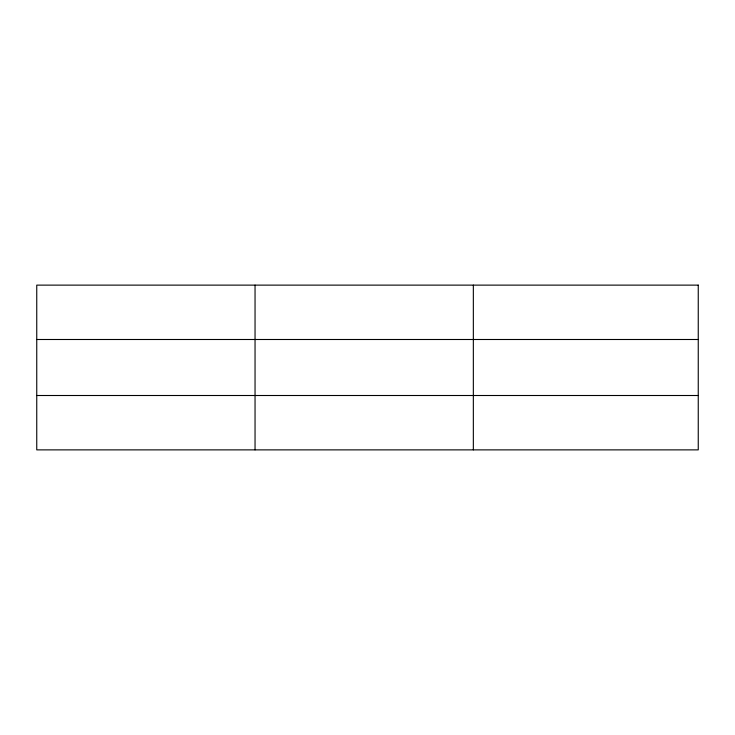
<?xml version="1.0" encoding="UTF-8"?>
<svg xmlns="http://www.w3.org/2000/svg" width="735" height="735" viewBox="0 0 735 735"><rect width="100%" height="100%" fill="white"/><g stroke="black" fill="none" stroke-linecap="round" stroke-linejoin="round"><path stroke-width="1.1" d="M255.045 285.125L255.045 449.875M473.34 285.125L473.34 449.875M36.75 339.496L698.25 339.496M36.75 395.503L698.25 395.503M698.25 285.125L698.25 449.875L36.75 449.875L36.75 285.125L698.25 285.125"/></g></svg>
